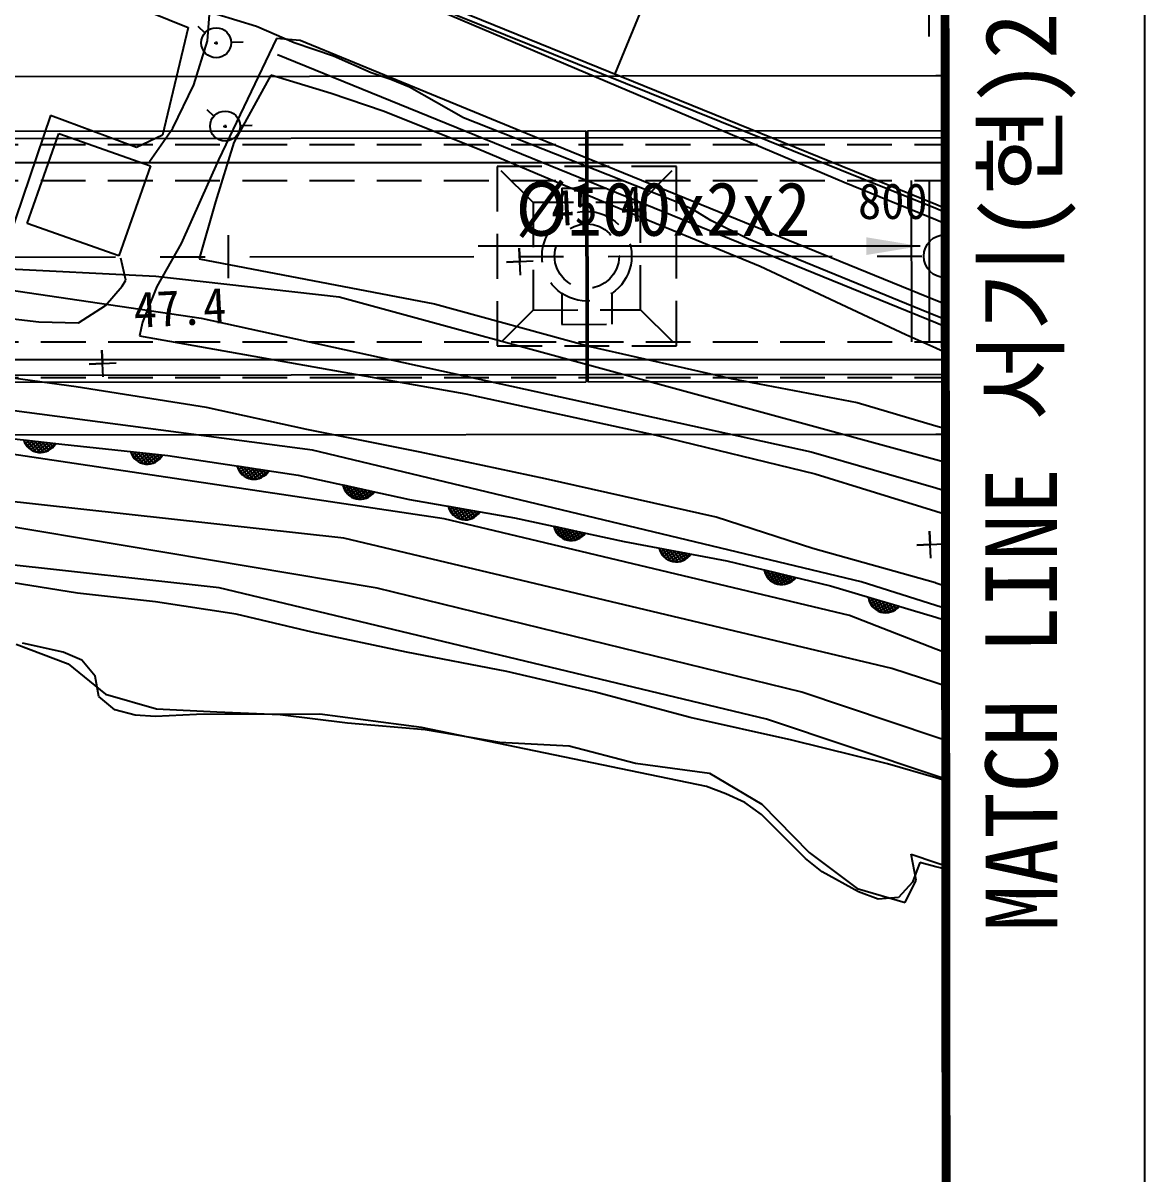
# Model space of a CAD drawing. Header units: millimetres. Extents: x 4198 to 4994, y 1103 to 1810.
# Drawn here: x 4931.3 to 4993.9, y 1428.2 to 1492.4 of the extents above; entities that cross this region are included whole.
import ezdxf
from ezdxf.enums import TextEntityAlignment as Align
from ezdxf.xclip import XClip

# ---------------------------------------------------------------- set-up
doc = ezdxf.new("R2010")
doc.units = ezdxf.units.MM
doc.header["$LTSCALE"] = 10
doc.header["$MEASUREMENT"] = 0
doc.header["$XCLIPFRAME"] = 2
for name, pattern in [('A-CENTR01', [2, 1.25, -0.25, 0.25, -0.25]), ('CENTER', [2, 1.25, -0.25, 0.25, -0.25]), ('DASHED2', [0.375, 0.25, -0.125]), ('HIDDEN', [0.375, 0.25, -0.125])]:
    doc.linetypes.add(name, pattern=pattern)
for name, color, linetype in [('TN-CABL', 4, 'Continuous'), ('TN-MACL', 6, 'A-CENTR01'), ('TZ-BASE', 253, 'Continuous'), ('TZ-CABL', 4, 'Continuous')]:
    doc.layers.add(name, color=color, linetype=linetype)
doc.layers.add('TX-PAPR', color=2, linetype='Continuous', plot=False)
doc.styles.add('GUL', font='GulimChe.ttf')
doc.styles.get("Standard").update_dxf_attribs({"font": 'GulimChe.ttf'})
doc.linetypes.add('ZIGZAG', pattern='A,0.0001,-0.2,[131,ltypeshp.shx,S=0.2,R=0,X=-0.2,Y=0],-0.4,[131,ltypeshp.shx,S=0.2,R=180,X=0.2,Y=0],-0.2', length=0.8001)
doc.dimstyles.get("Standard").update_dxf_attribs({"dimtxt": 0.18, "dimasz": 0.18, "dimexe": 0.18, "dimexo": 0.0625, "dimgap": 0.09, "dimtad": 0, "dimtih": 1, "dimtoh": 1, "dimdec": 4, "dimzin": 0, "dimdsep": 46, "dimtxsty": 'Standard', "dimcen": 0.09, "dimadec": 0, "dimazin": 0, "dimtfac": 1, "dimtdec": 4, "dimtofl": 0, "dimtmove": 0, "dimatfit": 3, "dimfxl": 0, "dimtolj": 1, "dimtzin": 0, "dimarcsym": 0})

# ---------------------------------------------------------------- blocks, each defined once
blk = doc.blocks.new('JD-SDGGD6G')
at = {"layer": 'TZ-BASE'}
for p, q in [((699.468, 54.246, 45.59), (681.562, 10.814, 45.59)), ((620.86, 28.377, 45.552), (657.759, 13.398, 45.552)), ((664.062, 17.924, 45.818), (699.468, 3.539, 45.818)), ((666.803, 16.491, 45.993), (699.468, 3.318, 45.993)), ((658.843, 12.65, 45.875), (658.954, 14.13, 45.875)), ((671.846, 14.319, 45.191), (694.352, 4.775, 45.191)), ((661.562, 13.46, 45.993), (659.372, 14.12, 45.993)), ((657.759, 13.398, 45.552), (656.324, 7.388, 45.552)), ((658.296, 13.469, 46.027), (658.688, 13.099, 46.027)), ((663.668, 12.536, 45.993), (661.562, 13.46, 45.993)), ((658.063, 10.198, 45.875), (658.843, 12.65, 45.875)), ((659.205, 12.543, 46.027), (659.409, 12.531, 46.027)), ((659.314, 12.617, 46.027), (659.323, 12.459, 46.027)), ((662.686, 12.787, 45.191), (659.446, 6.021, 45.191)), ((660.154, 12.59, 46.027), (660.831, 12.607, 46.027)), ((664.014, 12.68, 45.191), (662.686, 12.787, 45.191)), ((665.856, 11.8, 45.993), (663.668, 12.536, 45.993)), ((677.717, 7.033, 45.191), (664.014, 12.68, 45.191)), ((699.468, -3.075, 45.837), (662.74, 11.873, 45.837)), ((667.963, 10.875, 45.993), (665.856, 11.8, 45.993)), ((-0.009, 10.066), (699.467, 10.721)), ((662.371, 10.742, 45.571), (660.306, 6.989, 45.571)), ((665.73, 9.712, 45.571), (662.371, 10.742, 45.571)), ((669.056, 10.507, 45.993), (667.963, 10.875, 45.993)), ((670.11, 10.064, 45.993), (669.056, 10.507, 45.993)), ((699.467, 10.721), (699.99, 10.722)), ((656.903, 7.792, 45.875), (658.063, 10.198, 45.875)), ((668.634, 8.731, 45.571), (665.73, 9.712, 45.571)), ((673.111, 8.358, 45.993), (670.11, 10.064, 45.993)), ((650.077, 8.486, 45.552), (647.748, 1.623, 45.552)), ((654.863, 6.7, 45.552), (650.077, 8.486, 45.552)), ((658.794, 8.819, 45.932), (659.186, 8.45, 45.932)), ((673.906, 6.629, 45.571), (668.634, 8.731, 45.571)), ((684.899, 3.707, 45.993), (673.111, 8.358, 45.993)), ((655.605, 5.922, 45.875), (656.903, 7.792, 45.875)), ((659.703, 7.894, 45.932), (659.907, 7.882, 45.932)), ((659.812, 7.967, 45.932), (659.821, 7.809, 45.932)), ((660.652, 7.94, 45.932), (661.329, 7.957, 45.932)), ((600.044, 7.568), (679.944, 7.641)), ((600.044, 7.168), (679.944, 7.241)), ((648.779, 2.465, 48.573), (650.545, 7.481, 48.573)), ((650.545, 7.481, 48.573), (655.652, 5.682, 48.573)), ((656.324, 7.388, 45.552), (654.863, 6.7, 45.552)), ((679.944, 7.641), (679.957, -6.359)), ((680.044, 7.641), (699.993, 7.659)), ((680.044, 7.641), (680.057, -6.359)), ((680.044, 7.241), (699.994, 7.259)), ((660.306, 6.989, 45.571), (659.277, 3.668, 45.571)), ((681.17, 3.567, 45.571), (673.906, 6.629, 45.571)), ((699.468, -1.824, 45.191), (677.717, 7.033, 45.191)), ((659.446, 6.021, 45.191), (657.359, 1.357, 45.191)), ((655.652, 5.682, 48.573), (653.885, 0.667, 48.573)), ((694.352, 4.775, 45.191), (699.468, 2.688, 45.191)), ((659.277, 3.668, 45.571), (658.365, 0.497, 45.571)), ((689.679, 0.058, 45.571), (681.17, 3.567, 45.571)), ((685.952, 3.226, 45.993), (684.899, 3.707, 45.993)), ((686.927, 2.633, 45.993), (685.952, 3.226, 45.993)), ((699.468, 3.539, 45.818), (699.997, 3.324, 45.818)), ((699.468, 3.318, 45.993), (699.997, 3.105, 45.993)), ((699.962, 3.339, 45.59), (699.997, 3.422, 45.59)), ((699.962, 3.339, 45.59), (699.997, 3.422, 45.59)), ((689.031, 1.594, 45.993), (686.927, 2.633, 45.993)), ((699.468, 2.688, 45.191), (699.998, 2.471, 45.191)), ((653.885, 0.667, 48.573), (648.779, 2.465, 48.573)), ((657.359, 1.357, 45.191), (656.01, -1.044, 45.191)), ((660.001, -0.593), (659.999, 1.807)), ((680.001, -0.575), (679.999, 1.825)), ((699.468, -2.678, 45.993), (689.031, 1.594, 45.993)), ((676.306, -0.41, 45.438), (676.226, 1.087, 45.438)), ((676.226, 1.087, 45.438), (676.266, 0.338, 45.438)), ((645.581, 0.04, 45.993), (655.947, -0.472, 45.993)), ((654.269, -0.698, 47.338), (653.994, 0.525, 47.338)), ((658.365, 0.497, 45.571), (671.496, -2.019, 45.571)), ((675.517, 0.299, 45.438), (677.015, 0.378, 45.438)), ((676.266, 0.338, 45.438), (675.517, 0.299, 45.438)), ((697.799, -3.746, 45.571), (689.679, 0.058, 45.571)), ((655.947, -0.472, 45.993), (666.184, -1.627, 45.993)), ((647.112, -1.137, 46.993), (658.477, -2.813, 46.993)), ((653.133, -2.116, 47.338), (654.071, -1.036, 47.338)), ((654.071, -1.036, 47.338), (654.269, -0.698, 47.338)), ((656.01, -1.044, 45.191), (655.202, -3.039, 45.191)), ((666.184, -1.627, 45.993), (699.468, -10.707, 45.993)), ((700.002, -2.042, 45.191), (699.468, -1.824, 45.191)), ((651.628, -3.069, 47.338), (653.133, -2.116, 47.338)), ((671.496, -2.019, 45.571), (680.183, -4.392, 45.571)), ((645.747, -2.587, 47.338), (649.424, -3.017, 47.338)), ((649.424, -3.017, 47.338), (651.628, -3.069, 47.338)), ((655.202, -3.039, 45.191), (655.032, -3.796, 45.191)), ((658.477, -2.813, 46.993), (692.513, -10.273, 46.993)), ((700.003, -2.897, 45.993), (699.468, -2.678, 45.993)), ((700.003, -3.293, 45.837), (699.468, -3.075, 45.837)), ((655.032, -3.796, 45.191), (663.095, -5.241, 45.191)), ((699.468, -4.496, 45.571), (697.799, -3.746, 45.571)), ((680.183, -4.392, 45.571), (688.048, -6.175, 45.571)), ((653.02, -6.093, 47.395), (652.941, -4.595, 47.395)), ((652.941, -4.595, 47.395), (652.981, -5.344, 47.395)), ((700.005, -4.738, 45.571), (699.468, -4.496, 45.571)), ((652.232, -5.384, 47.395), (653.729, -5.304, 47.395)), ((652.981, -5.344, 47.395), (652.232, -5.384, 47.395)), ((663.095, -5.241, 45.191), (673.24, -7.041, 45.191)), ((600.056, -6.032), (679.956, -5.959)), ((600.057, -6.432), (679.957, -6.359)), ((664.688, -10.183, 46.993), (635.129, -6.289, 46.993)), ((651.505, -6.639, 47.338), (645.405, -5.81, 47.338)), ((680.056, -5.959), (700.006, -5.94)), ((680.057, -6.359), (700.006, -6.34)), ((688.048, -6.175, 45.571), (695.087, -7.521, 45.571)), ((658.776, -7.8, 47.338), (651.505, -6.639, 47.338)), ((673.24, -7.041, 45.191), (683.867, -9.345, 45.191)), ((695.087, -7.521, 45.571), (699.468, -8.82, 45.571)), ((666.435, -15.09, 44.993), (599.324, -7.721, 44.993)), ((664.373, -9.035, 47.338), (658.776, -7.8, 47.338)), ((699.468, -8.82, 45.571), (700.009, -8.98, 45.571)), ((0.009, -9.934), (699.468, -9.279)), ((644.83, -9.18, 46.198), (650.707, -9.852, 46.198)), ((648.574, -9.608, 46.198), (650.362, -9.812, 46.198)), ((648.6, -9.686, 46.198), (648.682, -9.62, 46.198)), ((649.282, -10.285, 46.198), (648.761, -9.629, 46.198)), ((670.692, -10.287, 47.338), (664.373, -9.035, 47.338)), ((683.867, -9.345, 45.191), (692.75, -11.495, 45.191)), ((699.468, -9.279), (700.009, -9.278)), ((672.048, -14.007, 45.993), (644.774, -9.939, 45.993)), ((648.995, -10.165, 46.198), (648.588, -9.653, 46.198)), ((648.666, -9.825, 46.198), (648.893, -9.644, 46.198)), ((648.751, -9.949, 46.198), (649.104, -9.668, 46.198)), ((648.854, -10.058, 46.198), (649.314, -9.692, 46.198)), ((649.495, -10.312, 46.198), (648.971, -9.653, 46.198)), ((648.976, -10.153, 46.198), (649.525, -9.716, 46.198)), ((649.119, -10.231, 46.198), (649.736, -9.741, 46.198)), ((649.676, -10.298, 46.198), (649.182, -9.677, 46.198)), ((649.29, -10.287, 46.198), (649.947, -9.765, 46.198)), ((649.835, -10.257, 46.198), (649.393, -9.701, 46.198)), ((649.499, -10.312, 46.198), (650.157, -9.789, 46.198)), ((649.976, -10.194, 46.198), (649.604, -9.725, 46.198)), ((649.792, -10.271, 46.198), (650.356, -9.822, 46.198)), ((650.103, -10.112, 46.198), (649.814, -9.75, 46.198)), ((650.215, -10.012, 46.198), (650.025, -9.774, 46.198)), ((650.312, -9.893, 46.198), (650.236, -9.798, 46.198)), ((650.707, -9.852, 46.198), (656.622, -10.486, 46.198)), ((654.538, -10.262, 46.198), (656.328, -10.454, 46.198)), ((695.306, -17.524, 46.993), (664.688, -10.183, 46.993)), ((692.513, -10.273, 46.993), (699.468, -12.288, 46.993)), ((654.963, -10.817, 46.198), (654.552, -10.307, 46.198)), ((654.564, -10.34, 46.198), (654.646, -10.274, 46.198)), ((654.632, -10.479, 46.198), (654.857, -10.297, 46.198)), ((654.717, -10.602, 46.198), (655.068, -10.319, 46.198)), ((655.251, -10.935, 46.198), (654.725, -10.283, 46.198)), ((654.821, -10.711, 46.198), (655.279, -10.342, 46.198)), ((655.464, -10.961, 46.198), (654.936, -10.305, 46.198)), ((654.944, -10.805, 46.198), (655.49, -10.365, 46.198)), ((655.088, -10.881, 46.198), (655.701, -10.387, 46.198)), ((655.645, -10.945, 46.198), (655.147, -10.328, 46.198)), ((655.258, -10.937, 46.198), (655.912, -10.41, 46.198)), ((655.803, -10.903, 46.198), (655.358, -10.35, 46.198)), ((655.468, -10.961, 46.198), (656.123, -10.432, 46.198)), ((655.944, -10.839, 46.198), (655.569, -10.373, 46.198)), ((655.761, -10.917, 46.198), (656.322, -10.465, 46.198)), ((656.07, -10.756, 46.198), (655.78, -10.396, 46.198)), ((656.181, -10.655, 46.198), (655.99, -10.418, 46.198)), ((656.278, -10.536, 46.198), (656.201, -10.441, 46.198)), ((656.622, -10.486, 46.198), (663.895, -11.571, 46.198)), ((677.689, -11.784, 47.338), (670.692, -10.287, 47.338)), ((699.468, -10.707, 45.993), (700.01, -10.855, 45.993)), ((660.483, -11.062, 46.198), (662.263, -11.327, 46.198)), ((660.885, -11.633, 46.198), (660.496, -11.107, 46.198)), ((660.507, -11.141, 46.198), (660.591, -11.078, 46.198)), ((660.568, -11.282, 46.198), (660.801, -11.109, 46.198)), ((660.649, -11.409, 46.198), (661.011, -11.141, 46.198)), ((661.168, -11.763, 46.198), (660.669, -11.09, 46.198)), ((660.748, -11.522, 46.198), (661.221, -11.172, 46.198)), ((660.867, -11.621, 46.198), (661.43, -11.203, 46.198)), ((661.38, -11.798, 46.198), (660.879, -11.121, 46.198)), ((661.007, -11.703, 46.198), (661.64, -11.234, 46.198)), ((661.561, -11.79, 46.198), (661.089, -11.152, 46.198)), ((661.175, -11.765, 46.198), (661.85, -11.266, 46.198)), ((661.721, -11.754, 46.198), (661.299, -11.184, 46.198)), ((661.384, -11.798, 46.198), (662.06, -11.297, 46.198)), ((661.865, -11.696, 46.198), (661.509, -11.215, 46.198)), ((661.678, -11.766, 46.198), (662.257, -11.337, 46.198)), ((661.994, -11.618, 46.198), (661.718, -11.246, 46.198)), ((662.109, -11.522, 46.198), (661.928, -11.277, 46.198)), ((662.21, -11.406, 46.198), (662.138, -11.309, 46.198)), ((692.75, -11.495, 45.191), (699.468, -13.588, 45.191)), ((663.895, -11.571, 46.198), (670.097, -12.934, 46.198)), ((666.386, -12.118, 46.198), (668.144, -12.505, 46.198)), ((666.748, -12.716, 46.198), (666.395, -12.165, 46.198)), ((666.404, -12.199, 46.198), (666.493, -12.142, 46.198)), ((666.455, -12.344, 46.198), (666.7, -12.187, 46.198)), ((667.021, -12.865, 46.198), (666.57, -12.159, 46.198)), ((687.218, -13.911, 47.338), (677.689, -11.784, 47.338)), ((666.527, -12.476, 46.198), (666.907, -12.233, 46.198)), ((666.619, -12.595, 46.198), (667.114, -12.279, 46.198)), ((666.73, -12.702, 46.198), (667.321, -12.324, 46.198)), ((667.23, -12.914, 46.198), (666.777, -12.204, 46.198)), ((666.865, -12.794, 46.198), (667.528, -12.37, 46.198)), ((667.411, -12.918, 46.198), (666.984, -12.25, 46.198)), ((667.028, -12.867, 46.198), (667.736, -12.415, 46.198)), ((667.574, -12.893, 46.198), (667.191, -12.296, 46.198)), ((667.234, -12.914, 46.198), (667.943, -12.461, 46.198)), ((667.721, -12.845, 46.198), (667.398, -12.341, 46.198)), ((667.53, -12.903, 46.198), (668.137, -12.515, 46.198)), ((667.855, -12.777, 46.198), (667.606, -12.387, 46.198)), ((667.977, -12.688, 46.198), (667.813, -12.432, 46.198)), ((668.086, -12.58, 46.198), (668.02, -12.478, 46.198)), ((699.468, -12.288, 46.993), (700.012, -12.446, 46.993)), ((668.307, -17.872, 43.993), (638.774, -12.914, 43.993)), ((670.097, -12.934, 46.198), (675.965, -13.948, 46.198)), ((672.265, -13.309, 46.198), (674.039, -13.615, 46.198)), ((672.654, -13.889, 46.198), (672.277, -13.355, 46.198)), ((672.287, -13.388, 46.198), (672.373, -13.327, 46.198)), ((672.345, -13.531, 46.198), (672.582, -13.363, 46.198)), ((672.423, -13.659, 46.198), (672.791, -13.4, 46.198)), ((672.934, -14.026, 46.198), (672.451, -13.341, 46.198)), ((672.519, -13.775, 46.198), (673, -13.436, 46.198)), ((672.636, -13.876, 46.198), (673.209, -13.472, 46.198)), ((673.145, -14.065, 46.198), (672.66, -13.377, 46.198)), ((673.326, -14.061, 46.198), (672.869, -13.413, 46.198)), ((673.487, -14.029, 46.198), (673.078, -13.449, 46.198)), ((694.653, -19.409, 45.993), (672.048, -14.007, 45.993)), ((672.774, -13.962, 46.198), (673.418, -13.508, 46.198)), ((672.941, -14.028, 46.198), (673.627, -13.544, 46.198)), ((673.148, -14.065, 46.198), (673.836, -13.58, 46.198)), ((673.632, -13.974, 46.198), (673.287, -13.485, 46.198)), ((673.444, -14.04, 46.198), (674.033, -13.625, 46.198)), ((673.763, -13.9, 46.198), (673.496, -13.521, 46.198)), ((673.88, -13.806, 46.198), (673.705, -13.557, 46.198)), ((673.984, -13.693, 46.198), (673.914, -13.594, 46.198)), ((675.965, -13.948, 46.198), (682.092, -15.272, 46.198)), ((692.613, -15.673, 47.338), (687.218, -13.911, 47.338)), ((699.468, -13.588, 45.191), (700.013, -13.758, 45.191)), ((678.16, -14.422, 46.198), (679.919, -14.802, 46.198)), ((678.524, -15.018, 46.198), (678.169, -14.468, 46.198)), ((678.178, -14.502, 46.198), (678.266, -14.445, 46.198)), ((678.23, -14.647, 46.198), (678.474, -14.49, 46.198)), ((678.302, -14.779, 46.198), (678.681, -14.535, 46.198)), ((678.798, -15.166, 46.198), (678.344, -14.462, 46.198)), ((678.394, -14.898, 46.198), (678.889, -14.579, 46.198)), ((678.506, -15.004, 46.198), (679.096, -14.624, 46.198)), ((679.007, -15.214, 46.198), (678.551, -14.507, 46.198)), ((678.641, -15.096, 46.198), (679.303, -14.669, 46.198)), ((679.188, -15.218, 46.198), (678.758, -14.551, 46.198)), ((678.805, -15.169, 46.198), (679.511, -14.714, 46.198)), ((679.35, -15.193, 46.198), (678.966, -14.596, 46.198)), ((679.011, -15.215, 46.198), (679.718, -14.759, 46.198)), ((679.497, -15.144, 46.198), (679.173, -14.641, 46.198)), ((679.631, -15.075, 46.198), (679.38, -14.686, 46.198)), ((679.753, -14.986, 46.198), (679.588, -14.731, 46.198)), ((699.196, -16.197, 47.452), (699.117, -14.699, 47.452)), ((699.117, -14.699, 47.452), (699.157, -15.448, 47.452)), ((699.196, -16.197, 47.452), (699.117, -14.699, 47.452)), ((699.117, -14.699, 47.452), (699.157, -15.448, 47.452)), ((659.488, -17.853, 42.993), (634.464, -15.092, 42.993)), ((697.016, -22.354, 44.993), (666.435, -15.09, 44.993)), ((679.307, -15.202, 46.198), (679.912, -14.812, 46.198)), ((679.861, -14.878, 46.198), (679.795, -14.775, 46.198)), ((682.092, -15.272, 46.198), (687.807, -16.357, 46.198)), ((698.408, -15.488, 47.452), (699.905, -15.408, 47.452)), ((698.408, -15.488, 47.452), (699.905, -15.408, 47.452)), ((684.034, -15.641, 46.198), (685.803, -15.977, 46.198)), ((684.413, -16.228, 46.198), (684.045, -15.687, 46.198)), ((684.054, -15.72, 46.198), (684.142, -15.661, 46.198)), ((684.11, -15.864, 46.198), (684.35, -15.701, 46.198)), ((684.186, -15.994, 46.198), (684.558, -15.74, 46.198)), ((684.691, -16.369, 46.198), (684.219, -15.676, 46.198)), ((684.281, -16.111, 46.198), (684.767, -15.78, 46.198)), ((684.395, -16.214, 46.198), (684.975, -15.819, 46.198)), ((684.901, -16.411, 46.198), (684.428, -15.715, 46.198)), ((684.533, -16.302, 46.198), (685.184, -15.859, 46.198)), ((685.082, -16.411, 46.198), (684.636, -15.755, 46.198)), ((684.698, -16.371, 46.198), (685.392, -15.899, 46.198)), ((685.244, -16.381, 46.198), (684.844, -15.795, 46.198)), ((684.905, -16.412, 46.198), (685.6, -15.938, 46.198)), ((685.39, -16.329, 46.198), (685.053, -15.834, 46.198)), ((685.2, -16.392, 46.198), (685.796, -15.986, 46.198)), ((685.522, -16.257, 46.198), (685.261, -15.874, 46.198)), ((685.641, -16.165, 46.198), (685.47, -15.913, 46.198)), ((685.746, -16.054, 46.198), (685.678, -15.953, 46.198)), ((699.448, -17.584, 47.338), (692.613, -15.673, 47.338)), ((699.157, -15.448, 47.452), (698.408, -15.488, 47.452)), ((699.157, -15.448, 47.452), (698.408, -15.488, 47.452)), ((687.807, -16.357, 46.198), (693.59, -17.749, 46.198)), ((689.907, -16.863, 46.198), (691.657, -17.284, 46.198)), ((690.257, -17.467, 46.198), (689.915, -16.909, 46.198)), ((689.923, -16.943, 46.198), (690.013, -16.888, 46.198)), ((689.972, -17.089, 46.198), (690.219, -16.938, 46.198)), ((690.041, -17.223, 46.198), (690.425, -16.988, 46.198)), ((690.527, -17.622, 46.198), (690.09, -16.907, 46.198)), ((690.13, -17.344, 46.198), (690.632, -17.037, 46.198)), ((690.24, -17.453, 46.198), (690.838, -17.087, 46.198)), ((690.736, -17.675, 46.198), (690.296, -16.957, 46.198)), ((690.373, -17.548, 46.198), (691.044, -17.137, 46.198)), ((690.916, -17.683, 46.198), (690.502, -17.006, 46.198)), ((690.534, -17.624, 46.198), (691.25, -17.186, 46.198)), ((691.079, -17.661, 46.198), (690.709, -17.056, 46.198)), ((690.739, -17.675, 46.198), (691.457, -17.236, 46.198)), ((691.227, -17.616, 46.198), (690.915, -17.105, 46.198)), ((691.035, -17.67, 46.198), (691.65, -17.293, 46.198)), ((691.363, -17.55, 46.198), (691.121, -17.155, 46.198)), ((691.486, -17.464, 46.198), (691.327, -17.205, 46.198)), ((691.597, -17.358, 46.198), (691.534, -17.254, 46.198)), ((651.574, -18.159, 45.609), (647.408, -17.49, 45.609)), ((690.03, -25.192, 42.993), (659.488, -17.853, 42.993)), ((692.005, -23.68, 43.993), (668.307, -17.872, 43.993)), ((693.59, -17.749, 46.198), (699.468, -19.489, 46.198)), ((699.468, -18.845, 46.993), (695.306, -17.524, 46.993)), ((699.468, -17.591, 47.338), (699.448, -17.584, 47.338)), ((700.017, -17.778, 47.338), (699.468, -17.591, 47.338)), ((655.934, -18.643, 45.609), (651.574, -18.159, 45.609)), ((695.711, -18.377, 46.198), (697.437, -18.888, 46.198)), ((695.711, -18.377, 46.198), (697.437, -18.888, 46.198)), ((696.029, -18.999, 46.198), (695.717, -18.424, 46.198)), ((696.029, -18.999, 46.198), (695.717, -18.424, 46.198)), ((695.723, -18.458, 46.198), (695.815, -18.408, 46.198)), ((695.723, -18.458, 46.198), (695.815, -18.408, 46.198)), ((695.764, -18.607, 46.198), (696.019, -18.468, 46.198)), ((695.764, -18.607, 46.198), (696.019, -18.468, 46.198)), ((695.826, -18.743, 46.198), (696.222, -18.528, 46.198)), ((695.826, -18.743, 46.198), (696.222, -18.528, 46.198)), ((696.291, -19.167, 46.198), (695.891, -18.43, 46.198)), ((696.291, -19.167, 46.198), (695.891, -18.43, 46.198)), ((695.909, -18.869, 46.198), (696.426, -18.589, 46.198)), ((695.909, -18.869, 46.198), (696.426, -18.589, 46.198)), ((696.496, -19.23, 46.198), (696.095, -18.491, 46.198)), ((696.496, -19.23, 46.198), (696.095, -18.491, 46.198)), ((696.677, -19.248, 46.198), (696.298, -18.551, 46.198)), ((696.677, -19.248, 46.198), (696.298, -18.551, 46.198)), ((696.84, -19.235, 46.198), (696.501, -18.611, 46.198)), ((696.84, -19.235, 46.198), (696.501, -18.611, 46.198)), ((660.442, -19.32, 45.609), (655.934, -18.643, 45.609)), ((696.013, -18.984, 46.198), (696.629, -18.649, 46.198)), ((696.013, -18.984, 46.198), (696.629, -18.649, 46.198)), ((696.14, -19.085, 46.198), (696.832, -18.709, 46.198)), ((696.14, -19.085, 46.198), (696.832, -18.709, 46.198)), ((696.298, -19.17, 46.198), (697.036, -18.769, 46.198)), ((696.298, -19.17, 46.198), (697.036, -18.769, 46.198)), ((696.5, -19.231, 46.198), (697.239, -18.83, 46.198)), ((696.5, -19.231, 46.198), (697.239, -18.83, 46.198)), ((696.99, -19.197, 46.198), (696.705, -18.671, 46.198)), ((696.99, -19.197, 46.198), (696.705, -18.671, 46.198)), ((696.796, -19.241, 46.198), (697.429, -18.897, 46.198)), ((696.796, -19.241, 46.198), (697.429, -18.897, 46.198)), ((697.129, -19.138, 46.198), (696.908, -18.732, 46.198)), ((697.129, -19.138, 46.198), (696.908, -18.732, 46.198)), ((697.257, -19.059, 46.198), (697.112, -18.792, 46.198)), ((697.257, -19.059, 46.198), (697.112, -18.792, 46.198)), ((697.373, -18.959, 46.198), (697.315, -18.852, 46.198)), ((697.373, -18.959, 46.198), (697.315, -18.852, 46.198)), ((700.018, -19.02, 46.993), (699.468, -18.845, 46.993)), ((664.676, -20.333, 45.609), (660.442, -19.32, 45.609)), ((699.468, -21.28, 45.993), (694.653, -19.409, 45.993)), ((699.468, -19.489, 46.198), (699.592, -19.526, 46.198)), ((699.592, -19.526, 46.198), (700.018, -19.668, 46.198)), ((669.933, -21.446, 45.609), (664.676, -20.333, 45.609)), ((648.161, -21.005, 40.231), (651.063, -22.101, 40.231)), ((650.774, -21.448, 41.993), (648.505, -20.938, 41.993)), ((651.828, -21.891, 41.993), (650.774, -21.448, 41.993)), ((675.534, -22.529, 45.609), (669.933, -21.446, 45.609)), ((700.02, -21.495, 45.993), (699.468, -21.28, 45.993)), ((651.063, -22.101, 40.231), (653.151, -23.785, 40.231)), ((652.567, -22.783, 41.993), (651.828, -21.891, 41.993)), ((699.468, -23.166, 44.993), (697.016, -22.354, 44.993)), ((652.768, -23.928, 41.993), (652.567, -22.783, 41.993)), ((680.486, -23.673, 45.609), (675.534, -22.529, 45.609)), ((685.775, -25.091, 45.609), (680.486, -23.673, 45.609)), ((699.468, -26.191, 43.993), (692.005, -23.68, 43.993)), ((700.022, -23.349, 44.993), (699.468, -23.166, 44.993)), ((653.663, -24.671, 41.993), (652.768, -23.928, 41.993)), ((653.151, -23.785, 40.231), (655.983, -24.612, 40.231)), ((654.796, -24.964, 41.993), (653.663, -24.671, 41.993)), ((655.935, -25.029, 41.993), (654.796, -24.964, 41.993)), ((658.218, -24.931, 41.993), (655.935, -25.029, 41.993)), ((655.983, -24.612, 40.231), (659.362, -24.768, 40.231)), ((665.099, -24.904, 41.993), (658.218, -24.931, 41.993)), ((659.362, -24.768, 40.231), (662.894, -24.928, 40.231)), ((662.894, -24.928, 40.231), (666.646, -25.397, 40.231)), ((670.784, -25.647, 41.993), (665.099, -24.904, 41.993)), ((666.646, -25.397, 40.231), (670.971, -25.766, 40.231)), ((686.672, -28.951, 41.993), (670.784, -25.647, 41.993)), ((691.447, -26.366, 45.609), (685.775, -25.091, 45.609)), ((699.468, -28.349, 42.993), (690.03, -25.192, 42.993)), ((670.971, -25.766, 40.231), (675.136, -26.473, 40.231)), ((700.025, -26.379, 43.993), (699.468, -26.191, 43.993)), ((675.136, -26.473, 40.231), (679.009, -26.679, 40.231)), ((679.009, -26.679, 40.231), (682.711, -27.641, 40.231)), ((696.776, -27.67, 45.609), (691.447, -26.366, 45.609)), ((682.711, -27.641, 40.231), (686.842, -28.195, 40.231)), ((686.842, -28.195, 40.231), (689.766, -29.937, 40.231)), ((699.468, -28.465, 45.609), (696.776, -27.67, 45.609)), ((700.027, -28.536, 42.993), (699.468, -28.349, 42.993)), ((700.027, -28.63, 45.609), (699.468, -28.465, 45.609)), ((687.764, -29.357, 41.993), (686.672, -28.951, 41.993)), ((688.817, -29.839, 41.993), (687.764, -29.357, 41.993)), ((689.752, -30.507, 41.993), (688.817, -29.839, 41.993)), ((689.766, -29.937, 40.231), (692.401, -32.623, 40.231)), ((692.203, -32.96, 41.993), (689.752, -30.507, 41.993)), ((692.401, -32.623, 40.231), (695.09, -34.625, 40.231)), ((698.37, -34.171, 40.231), (698.101, -32.72, 40.231)), ((698.101, -32.72, 40.231), (699.468, -33.184, 40.231)), ((693.135, -33.704, 41.993), (692.203, -32.96, 41.993)), ((698.584, -33.187, 41.993), (698.178, -34.28, 41.993)), ((699.468, -33.416, 41.993), (698.584, -33.187, 41.993)), ((699.468, -33.184, 40.231), (700.031, -33.375, 40.231)), ((695.162, -34.817, 41.993), (693.135, -33.704, 41.993)), ((699.717, -33.48, 41.993), (699.468, -33.416, 41.993)), ((700.031, -33.586, 41.993), (699.717, -33.48, 41.993)), ((695.09, -34.625, 40.231), (697.771, -35.411, 40.231)), ((698.178, -34.28, 41.993), (697.397, -35.136, 41.993)), ((697.771, -35.411, 40.231), (698.37, -34.171, 40.231)), ((696.255, -35.223, 41.993), (695.162, -34.817, 41.993)), ((697.397, -35.136, 41.993), (696.255, -35.223, 41.993))]:
    blk.add_line(p, q, dxfattribs=at)
at = {"layer": 'TZ-BASE', "linetype": 'DASHED2'}
for p, q in [((684.996, 5.645), (674.996, 5.636)), ((674.996, 5.636), (675.005, -4.363)), ((676.998, 3.638), (674.996, 5.636)), ((682.998, 3.644), (684.996, 5.645)), ((685.005, -4.354), (684.996, 5.645)), ((678.597, 4.44), (681.397, 4.442)), ((678.597, 4.44), (678.599, 2.711)), ((681.397, 4.442), (681.398, 2.713)), ((682.998, 3.644), (676.998, 3.638)), ((676.998, 3.638), (677.003, -2.362)), ((683.003, -2.356), (682.998, 3.644)), ((678.602, -1.431), (678.604, -3.16)), ((681.402, -1.429), (681.404, -3.158)), ((677.003, -2.362), (675.005, -4.363)), ((677.003, -2.362), (683.003, -2.356)), ((683.003, -2.356), (685.005, -4.354)), ((678.604, -3.16), (681.404, -3.158)), ((675.005, -4.363), (685.005, -4.354))]:
    blk.add_line(p, q, dxfattribs=at)
at = {"layer": 'TZ-BASE', "linetype": 'CENTER'}
blk.add_lwpolyline([(0, 0), (101.2, 0.093), (301.2, 0.277), (501.2, 0.461), (700, 0.643)], dxfattribs=at)
at = {"layer": 'TZ-BASE'}
for centre, radius in [((659.318, 12.549, 46.027), 0.837), ((659.816, 7.9, 45.932), 0.837), ((700, 0.643), 1.2)]:
    blk.add_circle(centre, radius, dxfattribs=at)
at = {"layer": 'TZ-BASE', "linetype": 'DASHED2'}
for radius in [2.5, 1.8]:
    blk.add_circle((680, 0.641), radius, dxfattribs=at)
at = {"layer": 'TZ-BASE'}
for centre, start, end in [((649.51, -9.337, 46.198), 196.10024, 330.86051), ((655.473, -9.986, 46.198), 196.4977, 331.25797), ((661.429, -10.824, 46.198), 194.13632, 328.89659), ((667.345, -11.945, 46.198), 190.2204, 324.98067), ((673.216, -13.092, 46.198), 192.82097, 327.58124), ((679.119, -14.245, 46.198), 190.42829, 325.18856), ((684.988, -15.44, 46.198), 191.86056, 326.62083), ((690.87, -16.709, 46.198), 189.08988, 323.85015), ((696.68, -18.273, 46.198), 186.12826, 320.88853), ((696.68, -18.273, 46.198), 186.12826, 320.88853)]:
    blk.add_arc(centre, 0.975, start, end, dxfattribs=at)
at = {"layer": 'TZ-BASE', "style": 'GUL'}
for s, rotation, p in [('45.4', 3.04195, (678.049, 2.321, 44.003)), ('800', 0.05265, (695.137, 2.714)), ('47.4', 3.04195, (654.763, -3.361, 44.003))]:
    blk.add_text(s, height=2, rotation=rotation, dxfattribs=at).set_placement(p)
blk = doc.blocks.new('JD-FHFH7GJ')
at = {"layer": 'TZ-BASE', "flags": 128}
blk.add_lwpolyline([(699.032, 87.893), (699.032, 103.596), (685.508, 111.166)], dxfattribs=at)
at = {"layer": 'TZ-BASE'}
blk.add_text('Ø100x2x2', height=3, rotation=359.94818, dxfattribs=at).set_placement((684.181, 78.279), align=Align.MIDDLE)
blk.add_leader([(698.532, 76.202), (673.876, 76.202)], dimstyle='Standard', override={"dimtxt": 3, "dimasz": 3, "dimexe": 2, "dimexo": 3, "dimgap": 1, "dimtad": 0, "dimtih": 0, "dimcen": 1, "dimaunit": 1, "dimadec": 8, "dimtix": 1, "dimtofl": 1, "dimtmove": 2, "dimtvp": 2}, dxfattribs=at)

msp = doc.modelspace()

# ---------------------------------------------------------------- linework, layer by layer
at = {"layer": 'TN-CABL', "linetype": 'ZIGZAG', "ltscale": 0.5}
for points in [[(4688.774, 1484.59), (4982.737, 1484.59)], [(4688.784, 1473.59), (4982.747, 1473.59)]]:
    msp.add_lwpolyline(points, dxfattribs=at)
at = {"layer": 'TN-MACL', "const_width": 0.5}
msp.add_lwpolyline([(4982.673, 1554.364), (4982.811, 1404.364)], dxfattribs=at)
at = {"layer": 'TX-PAPR'}
for points in [[(4197.889, 1103.051), (4993.889, 1103.051), (4993.889, 1619.051), (4197.889, 1619.051)], [(4982.673, 1554.364), (4282.673, 1553.721), (4282.811, 1403.721), (4982.811, 1404.364)]]:
    msp.add_lwpolyline(points, close=True, dxfattribs=at)
at = {"layer": 'TZ-CABL', "linetype": 'HIDDEN'}
for points in [[(4688.52, 1485.59), (4982.737, 1485.59)], [(4688.774, 1484.59), (4982.737, 1484.59)], [(4688.52, 1483.59), (4982.737, 1483.59)], [(4688.53, 1474.59), (4982.747, 1474.59)], [(4688.784, 1473.59), (4982.747, 1473.59)], [(4688.53, 1472.59), (4982.747, 1472.59)]]:
    msp.add_lwpolyline(points, dxfattribs=at)
at = {"layer": 'TZ-CABL'}
for points in [[(4980.843, 1483.59), (4980.851, 1474.59)], [(4982.843, 1483.592), (4982.851, 1474.592)]]:
    msp.add_lwpolyline(points, dxfattribs=at)
at = {"layer": 'TZ-CABL', "linetype": 'ZIGZAG', "ltscale": 0.5}
msp.add_lwpolyline([(4981.843, 1483.591), (4981.851, 1474.591)], dxfattribs=at)

# ---------------------------------------------------------------- block references
at = {"layer": 'TZ-BASE'}
ref = msp.add_blockref('JD-SDGGD6G', (4282.742, 1478.721), dxfattribs=at)
XClip(ref).set_block_clipping_path([(699.9307819956, 75.6432443597), (-0.0689224287, 74.9999683641), (0.0689224287, -74.9999683641), (700.0686268546, -74.356692303)])
msp.add_blockref('JD-FHFH7GJ', (4282.811, 1403.721), dxfattribs=at)

# ---------------------------------------------------------------- texts
at = {"layer": 'TN-MACL'}
msp.add_text('MATCH LINE 서기(현)289km800.00', height=4, rotation=90.05265, dxfattribs=at).set_placement((4988.996, 1441.698))

doc.saveas('drawing.dxf')
